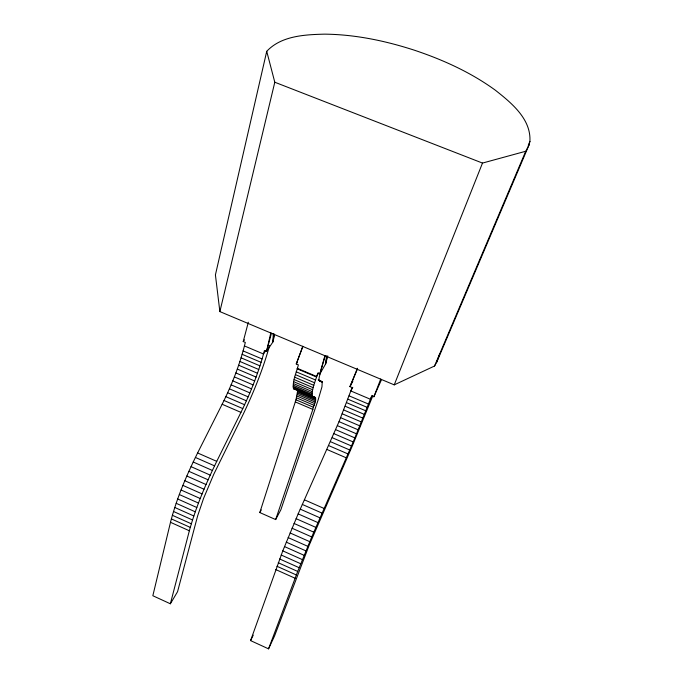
<?xml version="1.0" encoding="UTF-8"?>
<svg xmlns="http://www.w3.org/2000/svg" width="683" height="683" viewBox="0 0 683 683"><rect width="100%" height="100%" fill="white"/><g stroke="black" fill="none" stroke-linecap="round" stroke-linejoin="round"><path stroke-width="1.02" d="M297.745 390.3L295.97 399.794L259.813 512.557L275.659 519.575L312.857 409.416C313.053 405.745 319.559 396.558 312.208 396.755C311.405 388.67 315.777 380.772 317.749 373.046L319.857 373.934L325.543 364.099L327.806 355.98M273.277 333.569L272.935 341.944L266.532 351.395L264.441 350.516C258.84 371.894 250.67 392.537 240.945 412.37L216.742 461.349C205.882 483.743 195.961 506.743 189.353 530.776L170.366 603.781L152.838 595.73L170.494 522.307C176.692 498.206 186.621 475.223 197.609 452.957L222.146 404.259C232.007 384.538 240.109 363.877 245.308 342.422L243.233 341.551L248.33 322.222M296.456 389.515L293.622 388.84C292.051 380.79 296.584 372.611 298.36 364.85L296.26 363.962L302.817 346.247M529.897 141.432C531.297 118.962 511.243 102.766 495.312 90.182C470.775 72.347 442.832 59.677 414.146 50.124C385.212 40.775 355.032 34.449 324.536 34.15C304.592 34.654 281.285 35.789 266.729 51.319L215.418 274.882L219.866 311.593L394.236 384.862L434.55 366.011L436.77 362.075L529.077 144.873L529.897 141.432L528.241 145.342M326.551 355.954L325.543 364.099L327.114 356.133M274.037 333.833L272.935 341.944L274.609 334.755M270.81 332.792L266.532 351.395L271.441 333.261M219.866 311.593L274.797 82.233L266.729 51.319M324.946 355.544L319.857 373.934L325.185 355.843M320.72 371.68C320.284 374.95 316.323 381.447 322.239 381.788L321.958 386.834L318.099 400.042L280.858 509.766L275.659 519.575M269.606 345.513C262.596 370.621 252.659 394.842 241.261 418.261L213.719 474.395L203.577 498.385L197.635 515.887L177.563 591.691L170.366 603.781M439.75 353.743L436.77 362.075M372.858 395.722L352.633 445.214L309.16 545.273L274.532 636.018L268.547 648.85L250.584 640.603L282.779 550.874L298.155 513.881L339.033 421.642L352.112 387.568L349.978 386.663L357.422 368.257M302.868 346.469L296.26 363.962L297.353 362.203M268.547 648.85L297.711 571.44L311.738 536.949L353.205 441.952L371.748 395.867L373.891 396.772L381.49 379.671M373.891 396.772L380.738 378.988M394.236 384.862L482.497 163.075L525.739 151.259L529.077 144.873M357.38 369.17L349.978 386.663L352.855 381.182M434.55 366.011L525.739 151.259M372.261 395.542L370.451 399.265L350.866 390.975L352.778 387.304M250.584 640.603L253.248 635.164M259.813 512.557L261.282 509.911M318.688 372.901L316.605 376.478L297.276 368.299M265.798 350.55L263.459 353.99L244.377 345.914M243.233 341.551L244.454 339.861M274.797 82.233L482.497 163.075M297.122 368.803L316.442 376.973M318.158 379.936L321.949 381.541M318.457 380.192L322.239 381.788M319.584 381.105L322.41 382.301M296.2 371.808L315.469 379.97M243.054 350.9L262.059 358.951M349.098 395.841L368.598 404.105M295.397 374.617L314.607 382.77M242.115 354.298L261.068 362.332M347.869 399.171L367.317 407.418M294.706 377.212L313.856 385.34M294.142 379.577L313.224 387.679M241.065 357.824L259.967 365.857M346.563 402.646L365.968 410.884M293.69 381.695L312.712 389.78M293.374 383.564L312.319 391.624M239.912 361.478L258.772 369.503M345.18 406.248L364.543 414.479M293.178 385.161L312.054 393.195M293.101 386.493L311.909 394.501M293.152 387.551L311.892 395.534M312.686 396.294L315.529 397.506M293.323 388.337L315.657 397.924M238.657 365.226L257.482 373.242M343.728 409.971L363.049 418.201M293.622 388.84L312.549 396.951M297.822 390.992L315.674 398.599M297.779 391.931L315.58 399.512M297.626 393.092L315.384 400.656M297.37 394.467L315.076 402.022M237.308 369.059L256.108 377.076M342.217 413.787L361.512 422.017M297.003 396.055L314.667 403.593M296.533 397.839L314.154 405.361M235.866 372.952L254.648 380.969M340.646 417.689L359.915 425.91M295.97 399.794L313.548 407.307M295.312 401.92L312.857 409.416M234.354 376.896L253.111 384.913M339.033 421.642L358.285 429.872M232.766 380.858L251.515 388.883M337.376 425.646L356.611 433.876M231.119 384.845L249.858 392.87M335.695 429.667L354.921 437.905M229.403 388.815L248.151 396.857M333.978 433.696L353.205 441.952M227.644 392.759L246.392 400.81M332.254 437.718L351.48 445.982M225.842 396.661L244.599 404.729M330.512 441.705L349.756 449.986M224.007 400.494L242.781 408.588M328.771 445.64L348.031 453.947M222.146 404.259L240.945 412.37M327.037 449.516L346.324 457.841M197.609 452.957L216.742 461.349M304.387 499.811L324.024 508.434M195.389 457.439L214.547 465.857M302.313 504.438L321.983 513.078M193.187 462.007L212.362 470.45M300.238 509.134L319.926 517.799M191.018 466.643L210.21 475.112M298.155 513.881L317.868 522.572M188.892 471.33L208.102 479.808M296.089 518.662L315.802 527.37M186.826 476.034L206.035 484.529M294.04 523.451L313.762 532.168M184.828 480.73L204.029 489.233M292.025 528.215L311.738 536.949M182.907 485.391L202.1 493.911M290.053 532.936L309.758 541.679M181.072 490.01L200.247 498.53M288.132 537.581L307.82 546.332M179.33 494.543L198.488 503.072M286.271 542.14L305.941 550.891M177.7 498.983L196.832 507.512M284.487 546.571L304.131 555.33M176.171 503.294L195.278 511.823M282.779 550.874L302.39 559.625M174.771 507.469L193.835 515.981M281.165 555.006L300.733 563.757M173.499 511.473L192.521 519.985M279.646 558.967L299.171 567.701M172.364 515.289L191.334 523.793M278.237 562.724L297.711 571.44M171.356 518.909L190.275 527.396M276.931 566.258L296.345 574.966M170.494 522.307L189.353 530.776M275.744 569.562L295.099 578.253"/></g></svg>
